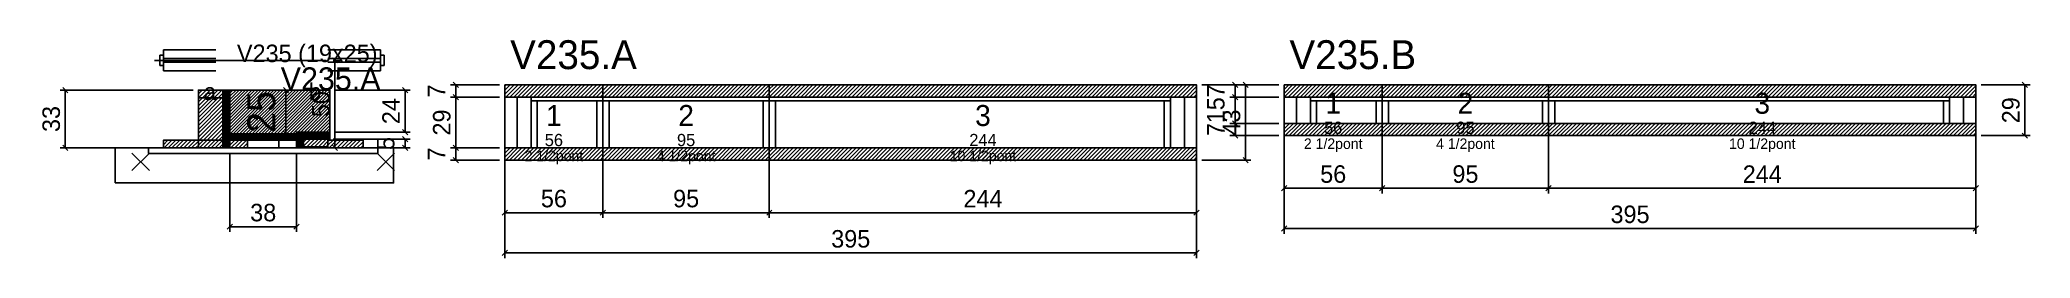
# Model space of a CAD drawing. Extents: x -69 to 1068, y -92 to 33.
import ezdxf
from ezdxf.enums import TextEntityAlignment as Align

# ---------------------------------------------------------------- set-up
doc = ezdxf.new("R2010")
doc.units = 0
for name, color, linetype in [('5', 5, 'Continuous'), ('barrote', 126, 'Continuous'), ('CONCRETO', 251, 'Continuous'), ('COTA', 241, 'Continuous'), ('Cota Seção (2x)', 241, 'Continuous'), ('detalhes', 7, 'Continuous'), ('Hachura', 251, 'Continuous'), ('Madeira', 126, 'Continuous'), ('NOMENCLATURA', 7, 'Continuous'), ('Painéis', 200, 'Continuous'), ('presilha', 224, 'Continuous'), ('SARR_2.2x7', 40, 'Continuous'), ('SARR_3.5x7', 81, 'Continuous'), ('SCO-___-LAJ', 224, 'Continuous'), ('TENSOR', 224, 'Continuous'), ('texto', 7, 'Continuous'), ('Texto Seção', 7, 'Continuous')]:
    doc.layers.add(name, color=color, linetype=linetype)
doc.dimstyles.new('PAINEL', dxfattribs={"dimtxt": 10, "dimasz": 3, "dimexe": 3, "dimexo": 3, "dimgap": 3, "dimtad": 1, "dimblk": 'OBLIQUE', "dimblk1": 'OBLIQUE', "dimcen": 2.5, "dimclrd": 4, "dimclre": 4, "dimclrt": 240, "dimazin": 3, "dimtfac": 1, "dimtmove": 0, "dimatfit": 3})
doc.dimstyles.new('SECAO2X', dxfattribs={"dimtxt": 16, "dimasz": 3, "dimexe": 3, "dimexo": 3, "dimgap": 3, "dimtad": 1, "dimblk": 'OBLIQUE', "dimblk1": 'OBLIQUE', "dimcen": 2.5, "dimclrd": 4, "dimclre": 4, "dimclrt": 240, "dimazin": 3, "dimtfac": 1, "dimtmove": 0, "dimatfit": 3})

# ---------------------------------------------------------------- blocks, each defined once
blk = doc.blocks.new('_OBLIQUE')
at = {"color": 0, "linetype": 'BYBLOCK'}
blk.add_line((-0.5, -0.5), (0.5, 0.5), dxfattribs=at)

msp = doc.modelspace()

# ---------------------------------------------------------------- hatches: boundary and pattern name
at = {"layer": 'COTA'}
h = msp.add_hatch(dxfattribs=at)
h.set_pattern_fill('ANSI31', scale=0.4)
h.paths.add_polyline_path([(40, -21), (40, 4), (97, 4), (97, -20), (78, -20), (78, -21)])
h = msp.add_hatch(dxfattribs=at)
h.set_pattern_fill('ANSI31', scale=0.5)
h.paths.add_polyline_path([(197, 0), (253, 0), (253, 7), (197, 7)])
h = msp.add_hatch(dxfattribs=at)
h.set_pattern_fill('ANSI31', scale=0.5)
h.paths.add_polyline_path([(253, 0), (348, 0), (348, 7), (253, 7)])
h = msp.add_hatch(dxfattribs=at)
h.set_pattern_fill('ANSI31', scale=0.5)
h.paths.add_polyline_path([(348, 0), (592, 0), (592, 7), (348, 7)])
h = msp.add_hatch(dxfattribs=at)
h.set_pattern_fill('ANSI31', scale=0.5)
h.paths.add_polyline_path([(642, 0), (698, 0), (698, 7), (642, 7)])
h = msp.add_hatch(dxfattribs=at)
h.set_pattern_fill('ANSI31', scale=0.5)
h.paths.add_polyline_path([(698, 0), (793, 0), (793, 7), (698, 7)])
h = msp.add_hatch(dxfattribs=at)
h.set_pattern_fill('ANSI31', scale=0.5)
h.paths.add_polyline_path([(793, 0), (1037, 0), (1037, 7), (793, 7)])
h = msp.add_hatch(dxfattribs=at)
h.set_pattern_fill('ANSI31', scale=0.5)
h.paths.add_polyline_path([(642, -22), (698, -22), (698, -15), (642, -15)])
h = msp.add_hatch(dxfattribs=at)
h.set_pattern_fill('ANSI31', scale=0.5)
h.paths.add_polyline_path([(698, -22), (793, -22), (793, -15), (698, -15)])
h = msp.add_hatch(dxfattribs=at)
h.set_pattern_fill('ANSI31', scale=0.5)
h.paths.add_polyline_path([(793, -22), (1037, -22), (1037, -15), (793, -15)])
h = msp.add_hatch(dxfattribs=at)
h.set_pattern_fill('ANSI31', scale=0.5)
h.paths.add_polyline_path([(197, -36), (253, -36), (253, -29), (197, -29)])
h = msp.add_hatch(dxfattribs=at)
h.set_pattern_fill('ANSI31', scale=0.5)
h.paths.add_polyline_path([(253, -36), (348, -36), (348, -29), (253, -29)])
h = msp.add_hatch(dxfattribs=at)
h.set_pattern_fill('ANSI31', scale=0.5)
h.paths.add_polyline_path([(348, -36), (592, -36), (592, -29), (348, -29)])
at = {"layer": 'Hachura'}
h = msp.add_hatch(dxfattribs=at)
h.set_pattern_fill('ANSI31', scale=0.5)
h.paths.add_polyline_path([(22, -29), (36, -29), (36, 4), (22, 4)])
h = msp.add_hatch(dxfattribs=at)
h.set_pattern_fill('ANSI31', scale=0.5)
h.paths.add_polyline_path([(22, -0.4), (36, -0.4), (36, 4), (22, 4)])
h = msp.add_hatch(dxfattribs=at)
h.set_pattern_fill('SOLID')
h.paths.add_polyline_path([(36, -29), (40, -29), (40, 4), (36, 4)])
h = msp.add_hatch(dxfattribs=at)
h.set_pattern_fill('SOLID')
h.paths.add_polyline_path([(40, -24.6), (78, -24.6), (78, -21), (40, -21)])
h = msp.add_hatch(dxfattribs=at)
h.set_pattern_fill('SOLID')
h.paths.add_polyline_path([(78, -24), (97, -24), (97, -20), (78, -20)])
h = msp.add_hatch(dxfattribs=at)
h.set_pattern_fill('ANSI31', scale=0.5)
h.paths.add_polyline_path([(2, -29), (22, -29), (22, -24.6), (2, -24.6)])
h = msp.add_hatch(dxfattribs=at)
h.set_pattern_fill('ANSI31', scale=0.5)
h.paths.add_polyline_path([(40, -29), (50, -29), (50, -24.6), (40, -24.6)])
h = msp.add_hatch(dxfattribs=at)
h.set_pattern_fill('SOLID')
h.paths.add_polyline_path([(78, -29), (82, -29), (82, -24), (78, -24)])
h = msp.add_hatch(dxfattribs=at)
h.set_pattern_fill('ANSI31', scale=0.5)
h.paths.add_polyline_path([(82, -29), (96, -29), (96, -24), (82, -24)])
h = msp.add_hatch(dxfattribs=at)
h.set_pattern_fill('ANSI31', scale=0.5)
h.paths.add_polyline_path([(82, -28.4), (96, -28.4), (96, -24), (82, -24)])
h = msp.add_hatch(dxfattribs=at)
h.set_pattern_fill('ANSI31', scale=0.5)
h.paths.add_polyline_path([(96, -29), (116, -29), (116, -24.6), (96, -24.6)])

# ---------------------------------------------------------------- linework, layer by layer
for p, q in [((0, 24), (0, 18)), ((2, 24), (0, 24)), ((2, 27), (32, 27)), ((2, 27), (2, 15)), ((96, 27), (126, 27)), ((126, 27), (126, 15)), ((126, 24), (128, 24)), ((128, 24), (128, 18)), ((2, 18), (0, 18)), ((2, 22), (32, 22)), ((2, 20), (32, 20)), ((2, 15), (32, 15)), ((96, 22), (126, 22)), ((96, 20), (126, 20)), ((96, 15), (126, 15)), ((126, 18), (128, 18))]:
    msp.add_line(p, q)
at = {"layer": 'barrote'}
msp.add_lwpolyline([(-25.5, -49), (133.5, -49), (133.5, -29), (-25.5, -29)], close=True, dxfattribs=at)
at = {"layer": 'CONCRETO'}
msp.add_lwpolyline([(40, -21), (40, 4), (97, 4), (97, -20), (78, -20), (78, -21)], close=True, dxfattribs=at)
at = {"layer": 'Madeira'}
for points in [[(22, -29), (36, -29), (36, 4), (22, 4)], [(22, -0.4), (36, -0.4), (36, 4), (22, 4)], [(2, -29), (22, -29), (22, -24.6), (2, -24.6)], [(22, -29), (36, -29), (36, -24.6), (22, -24.6)], [(40, -29), (50, -29), (50, -24.6), (40, -24.6)], [(68, -29), (78, -29), (78, -24.6), (68, -24.6)], [(82, -29), (96, -29), (96, -24), (82, -24)], [(82, -28.4), (96, -28.4), (96, -24), (82, -24)], [(96, -29), (116, -29), (116, -24.6), (96, -24.6)]]:
    msp.add_lwpolyline(points, close=True, dxfattribs=at)
at = {"layer": 'Painéis'}
for p, q in [((197, 0), (253, 0)), ((197, -29), (197, 0)), ((253, -29), (253, 0)), ((253, -29), (253, 0)), ((253, 0), (348, 0)), ((253, -29), (253, 0)), ((348, -29), (348, 0)), ((348, -29), (348, 0)), ((348, 0), (592, 0)), ((348, -29), (348, 0)), ((592, -29), (592, 0)), ((642, 0), (698, 0)), ((642, -15), (642, 0)), ((698, -15), (698, 0)), ((698, -15), (698, 0)), ((698, 0), (793, 0)), ((698, -15), (698, 0)), ((793, -15), (793, 0)), ((793, -15), (793, 0)), ((793, 0), (1037, 0)), ((793, -15), (793, 0)), ((1037, -15), (1037, 0)), ((642, -15), (698, -15)), ((698, -15), (793, -15)), ((793, -15), (1037, -15)), ((197, -29), (253, -29)), ((253, -29), (348, -29)), ((348, -29), (592, -29))]:
    msp.add_line(p, q, dxfattribs=at)
for points in [[(36, -29), (40, -29), (40, 4), (36, 4)], [(40, -24.6), (78, -24.6), (78, -21), (40, -21)], [(78, -24), (97, -24), (97, -20), (78, -20)], [(78, -29), (82, -29), (82, -24), (78, -24)]]:
    msp.add_lwpolyline(points, close=True, dxfattribs=at)
at = {"layer": 'presilha'}
for p, q in [((-16, -42), (-6, -32)), ((-16, -32), (-6, -42)), ((124, -42), (134, -32)), ((124, -32), (134, -42))]:
    msp.add_line(p, q, dxfattribs=at)
at = {"layer": 'SARR_2.2x7'}
for p, q in [((204, -29), (204, 0)), ((585, -29), (585, 0)), ((649, -15), (649, 0)), ((1030, -15), (1030, 0)), ((212, -2.2), (253, -2.2)), ((253, -2.2), (348, -2.2)), ((348, -2.2), (577, -2.2)), ((657, -2.2), (698, -2.2)), ((698, -2.2), (793, -2.2)), ((793, -2.2), (1022, -2.2))]:
    msp.add_line(p, q, dxfattribs=at)
at = {"layer": 'SARR_3.5x7'}
for p, q in [((212, -29), (212, 0)), ((253, -29), (253, 0)), ((253, -29), (253, 0)), ((348, -29), (348, 0)), ((348, -29), (348, 0)), ((577, -29), (577, 0)), ((657, -15), (657, 0)), ((698, -15), (698, 0)), ((698, -15), (698, 0)), ((793, -15), (793, 0)), ((793, -15), (793, 0)), ((1022, -15), (1022, 0)), ((215.5, -29), (215.5, -2.2)), ((249.5, -29), (249.5, -2.2)), ((256.5, -29), (256.5, -2.2)), ((344.5, -29), (344.5, -2.2)), ((351.5, -29), (351.5, -2.2)), ((573.5, -29), (573.5, -2.2)), ((660.5, -15), (660.5, -2.2)), ((694.5, -15), (694.5, -2.2)), ((701.5, -15), (701.5, -2.2)), ((789.5, -15), (789.5, -2.2)), ((796.5, -15), (796.5, -2.2)), ((1018.5, -15), (1018.5, -2.2)), ((657, -15), (660.5, -15)), ((694.5, -15), (698, -15)), ((698, -15), (701.5, -15)), ((789.5, -15), (793, -15)), ((793, -15), (796.5, -15)), ((1018.5, -15), (1022, -15)), ((212, -29), (215.5, -29)), ((249.5, -29), (253, -29)), ((253, -29), (256.5, -29)), ((344.5, -29), (348, -29)), ((348, -29), (351.5, -29)), ((573.5, -29), (577, -29))]:
    msp.add_line(p, q, dxfattribs=at)
at = {"layer": 'SCO-___-LAJ'}
for points in [[(197, 0), (253, 0), (253, 7), (197, 7)], [(253, 0), (348, 0), (348, 7), (253, 7)], [(348, 0), (592, 0), (592, 7), (348, 7)], [(642, 0), (698, 0), (698, 7), (642, 7)], [(698, 0), (793, 0), (793, 7), (698, 7)], [(793, 0), (1037, 0), (1037, 7), (793, 7)], [(642, -22), (698, -22), (698, -15), (642, -15)], [(698, -22), (793, -22), (793, -15), (698, -15)], [(793, -22), (1037, -22), (1037, -15), (793, -15)], [(-6.5, -32.2), (124.5, -32.2), (124.5, -29), (-6.5, -29)], [(197, -36), (253, -36), (253, -29), (197, -29)], [(253, -36), (348, -36), (348, -29), (253, -29)], [(348, -36), (592, -36), (592, -29), (348, -29)]]:
    msp.add_lwpolyline(points, close=True, dxfattribs=at)
at = {"layer": 'TENSOR'}
msp.add_line((-3, 21), (95, 21), dxfattribs=at)

# ---------------------------------------------------------------- texts
at = {"layer": '5'}
for s, height, p in [('1', 12, (670, -3.5)), ('2', 12, (745.5, -3.5)), ('3', 12, (915, -3.5)), ('1', 12, (225, -10.5)), ('2', 12, (300.5, -10.5)), ('3', 12, (470, -10.5)), ('56', 7, (225, -24.5)), ('95', 7, (300.5, -24.5)), ('244', 7, (470, -24.5)), ('56', 7, (670, -17.5)), ('95', 7, (745.5, -17.5)), ('244', 7, (915, -17.5))]:
    msp.add_text(s, height=height, dxfattribs=at).set_placement(p, align=Align.MIDDLE_CENTER)
at = {"layer": 'detalhes'}
for s, p in [('a', (25, -1.7)), ('b', (85, -1.7)), ('c', (50, -18.5))]:
    msp.add_text(s, height=9.6, dxfattribs=at).set_placement(p)
at = {"layer": 'NOMENCLATURA'}
for s, p in [('V235.A', (200, 16)), ('V235.B', (645, 16))]:
    msp.add_text(s, height=16.5, dxfattribs=at).set_placement(p)
at = {"layer": 'texto', "char_height": 6, "attachment_point": 5}
for s, insert in [('2 1/2pont', (225, -34.5)), ('4 1/2pont', (300.5, -34.5)), ('10 1/2pont', (470, -34.5)), ('2 1/2pont', (670, -27.5)), ('4 1/2pont', (745.5, -27.5)), ('10 1/2pont', (915, -27.5))]:
    msp.add_mtext(s, dxfattribs=dict(at, insert=insert))
at = {"layer": 'Texto Seção'}
for s, height, p in [('V235 (19x25)', 10, (44, 20)), ('V235.A', 13, (69, 4))]:
    msp.add_text(s, height=height, dxfattribs=at).set_placement(p)

# ---------------------------------------------------------------- dimensions: what is measured, and where the dimension line sits
at = {"layer": 'COTA'}
for base, p1, p2 in [((100, -29), (96, -29), (96, 21)), ((-54, -29), (2, -29), (22, 4)), ((140, -20), (97, -20), (97, 4)), ((169, 0), (197, 0), (197, 7)), ((169, -29), (197, -29), (197, 0)), ((620, -36), (592, -36), (592, 7)), ((614, 0), (642, 0), (642, 7)), ((614, -15), (642, -15), (642, 0)), ((1065, -22), (1037, -22), (1037, 7)), ((140, -29), (96, -29), (96, -24)), ((614, -22), (642, -22), (642, -15)), ((169, -36), (197, -36), (197, -29))]:
    msp.add_linear_dim(base=base, p1=p1, p2=p2, angle=90, dimstyle='PAINEL', dxfattribs=at).render()
for base, p1, p2 in [((642, -52), (642, -15), (698, -15)), ((642, -75), (642, -15), (1037, -15)), ((698, -52), (698, -15), (793, -15)), ((793, -52), (793, -15), (1037, -15)), ((40, -74), (40, -29), (78, -29)), ((197, -66), (197, -29), (253, -29)), ((197, -89), (197, -29), (592, -29)), ((253, -66), (253, -29), (348, -29)), ((348, -66), (348, -29), (592, -29))]:
    msp.add_linear_dim(base=base, p1=p1, p2=p2, dimstyle='PAINEL', dxfattribs=at).render()
at = {"layer": 'Cota Seção (2x)'}
msp.add_linear_dim(base=(72, -21), p1=(40, -21), p2=(40, 4), angle=90, dimstyle='SECAO2X', dxfattribs=at).render()

doc.saveas('drawing.dxf')
